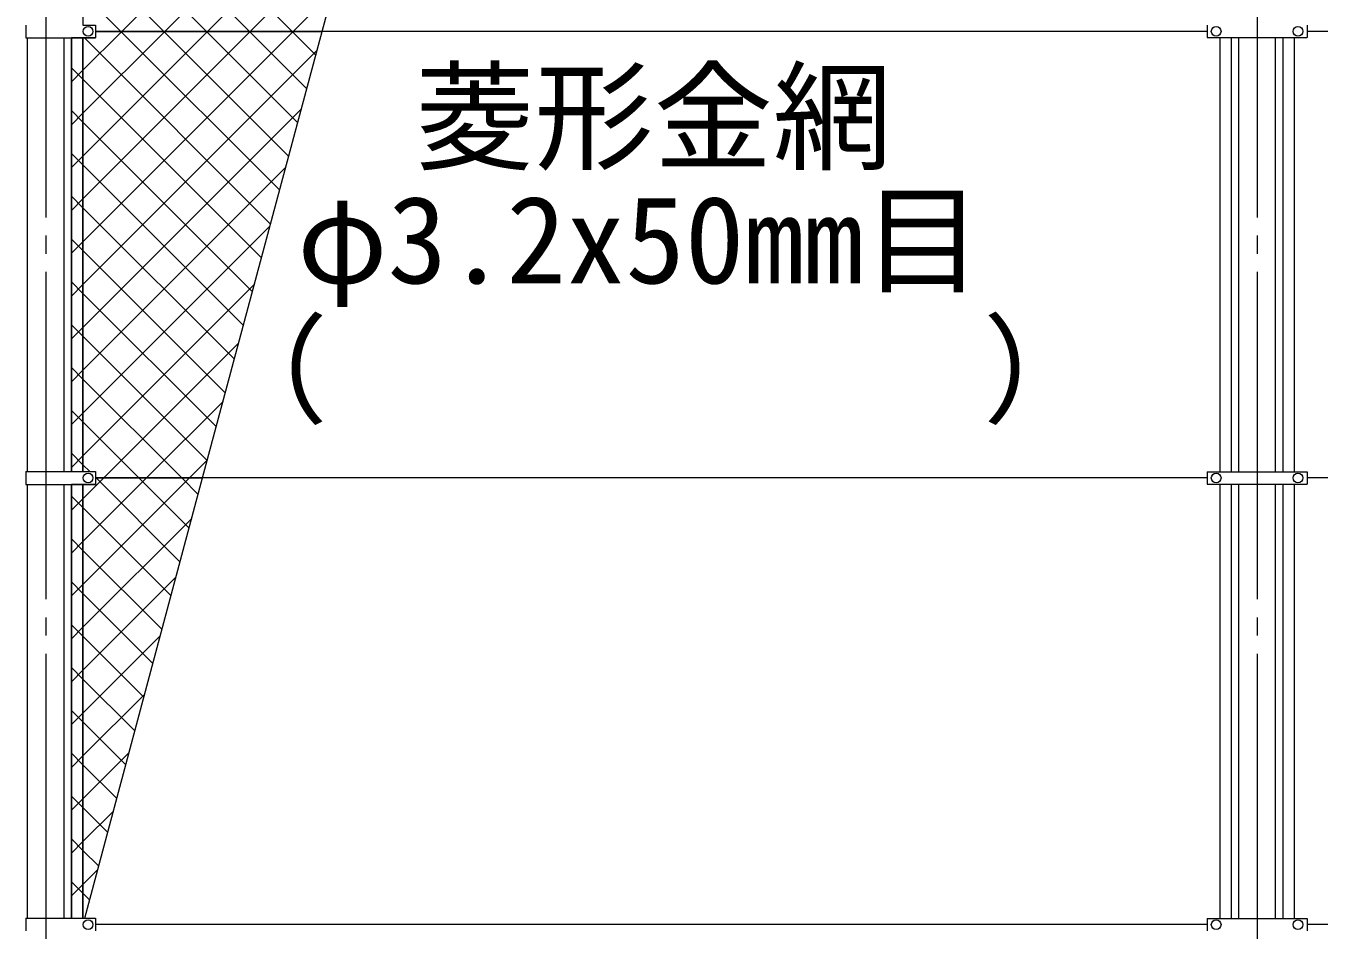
# Model space of a CAD drawing. Units: millimetres, scale not verified. Extents: x -12600 to 12600, y -8910 to 8910.
# Drawn here: x -10891 to -8755, y 3975 to 5467 of the extents above; entities that cross this region are included whole.
import ezdxf
from ezdxf.enums import TextEntityAlignment as Align

# ---------------------------------------------------------------- set-up
doc = ezdxf.new("R2010")
doc.units = ezdxf.units.MM
doc.header["$LTSCALE"] = 30
doc.linetypes.add('LONG_CHAIN', pattern=[21, 18, -1, 1, -1])
for name, color, linetype, lineweight in [('0-3_D-STR1', 1, 'Continuous', 9), ('0-6_D-BMK', 2, 'LONG_CHAIN', 9), ('0-7_D-STR3', 3, 'Continuous', 9), ('0-8_D-STR2', 7, 'Continuous', 9), ('0-B_D-STR-TXT', 7, 'Continuous', 9)]:
    doc.layers.add(name, color=color, linetype=linetype, lineweight=lineweight)
doc.styles.add('ＭＳ ゴシック', font='')
doc.styles.get('ＭＳ ゴシック').set_extended_font_data('MS Gothic')

msp = doc.modelspace()

# ---------------------------------------------------------------- linework, layer by layer
at = {"layer": '0-3_D-STR1'}
for p, q in [((-10887.98, 4731.6), (-10887.98, 5447.6)), ((-10827.48, 4731.6), (-10827.48, 5447.6)), ((-8887.98, 4731.4), (-8887.98, 5447.8)), ((-8827.48, 4731.4), (-8827.48, 5447.8)), ((-10887.98, 3994.6), (-10887.98, 4710.6)), ((-10827.48, 3994.6), (-10827.48, 4710.6)), ((-8887.98, 3994.4), (-8887.98, 4710.8)), ((-8827.48, 3994.4), (-8827.48, 4710.8))]:
    msp.add_line(p, q, dxfattribs=at)
at = {"layer": '0-6_D-BMK'}
for p, q in [((-10857.73, 6951.1), (-10857.73, -3783.9)), ((-8857.73, 6951.1), (-8857.73, -3783.9))]:
    msp.add_line(p, q, dxfattribs=at)
at = {"layer": '0-7_D-STR3'}
for p, q in [((-10890.53, 5468.6), (-10890.53, 5447.6)), ((-10775.73, 5468.6), (-10775.73, 5447.6)), ((-8940.23, 5468.4), (-8940.23, 5447.8)), ((-8775.23, 5468.4), (-8775.23, 5447.8)), ((-10890.53, 5447.6), (-10775.73, 5447.6)), ((-10815.23, 4731.6), (-10815.23, 5447.6)), ((-10796.23, 4731.6), (-10796.23, 5447.6)), ((-8940.23, 5458.1), (-10775.73, 5458.1)), ((-8940.23, 5447.8), (-8775.23, 5447.8)), ((-8919.23, 5447.8), (-8919.23, 4731.4)), ((-8900.23, 5447.8), (-8900.23, 4731.4)), ((-8815.23, 5447.8), (-8815.23, 4731.4)), ((-8796.23, 5447.8), (-8796.23, 4731.4)), ((-7357.73, 5458.1), (-8775.23, 5458.1)), ((-10890.53, 4731.6), (-10890.53, 4710.6)), ((-10890.53, 4731.6), (-10775.73, 4731.6)), ((-10775.73, 4731.6), (-10775.73, 4710.6)), ((-8940.23, 4721.1), (-10775.73, 4721.1)), ((-8940.23, 4731.4), (-8775.23, 4731.4)), ((-8940.23, 4731.4), (-8940.23, 4710.8)), ((-8775.23, 4731.4), (-8775.23, 4710.8)), ((-7357.73, 4721.1), (-8775.23, 4721.1)), ((-10890.53, 4710.6), (-10775.73, 4710.6)), ((-10815.23, 3994.6), (-10815.23, 4710.6)), ((-10796.23, 3994.6), (-10796.23, 4710.6)), ((-8940.23, 4710.8), (-8775.23, 4710.8)), ((-8919.23, 4710.8), (-8919.23, 3994.4)), ((-8900.23, 4710.8), (-8900.23, 3994.4)), ((-8815.23, 4710.8), (-8815.23, 3994.4)), ((-8796.23, 4710.8), (-8796.23, 3994.4)), ((-10890.53, 3994.6), (-10890.53, 3973.6)), ((-10890.53, 3994.6), (-10775.73, 3994.6)), ((-10775.73, 3994.6), (-10775.73, 3973.6)), ((-8940.23, 3994.4), (-8775.23, 3994.4)), ((-8940.23, 3994.4), (-8940.23, 3973.8)), ((-8775.23, 3994.4), (-8775.23, 3973.8)), ((-8940.23, 3984.1), (-10775.73, 3984.1)), ((-7357.73, 3984.1), (-8775.23, 3984.1))]:
    msp.add_line(p, q, dxfattribs=at)
for centre in [(-10787.73, 5458.1), (-8925.23, 5458.1), (-8790.23, 5458.1), (-10787.73, 4721.1), (-8925.23, 4721.1), (-8790.23, 4721.1), (-10787.73, 3984.1), (-8925.23, 3984.1), (-8790.23, 3984.1)]:
    msp.add_circle(centre, 8, dxfattribs=at)
at = {"layer": '0-8_D-STR2'}
for p, q in [((-10450.79, 5458.1), (-10796.23, 5803.54)), ((-10732.05, 5458.1), (-10405.96, 5784.19)), ((-10661.34, 5458.1), (-10335.25, 5784.19)), ((-10521.5, 5458.1), (-10796.23, 5732.83)), ((-10590.63, 5458.1), (-10331.82, 5716.91)), ((-10592.21, 5458.1), (-10796.23, 5662.12)), ((-10519.92, 5458.1), (-10357.7, 5620.32)), ((-10662.92, 5458.1), (-10796.23, 5591.41)), ((-10733.63, 5458.1), (-10796.23, 5520.7)), ((-10449.21, 5458.1), (-10383.58, 5523.73)), ((-10815.23, 5445.63), (-10813.26, 5447.6)), ((-10796.23, 5393.92), (-10732.05, 5458.1)), ((-10796.23, 5323.21), (-10661.34, 5458.1)), ((-10796.23, 5252.5), (-10590.63, 5458.1)), ((-10796.23, 5181.79), (-10519.92, 5458.1)), ((-10796.23, 5111.08), (-10449.21, 5458.1)), ((-10486.37, 5140.12), (-10793.84, 5447.6)), ((-10471.42, 5195.89), (-10733.63, 5458.1)), ((-10456.48, 5251.66), (-10662.92, 5458.1)), ((-10441.54, 5307.43), (-10592.21, 5458.1)), ((-10426.59, 5363.19), (-10521.5, 5458.1)), ((-10411.65, 5418.96), (-10450.79, 5458.1)), ((-10796.23, 5040.37), (-10409.46, 5427.14)), ((-10796.23, 5379.28), (-10815.23, 5398.28)), ((-10815.23, 5374.92), (-10796.23, 5393.92)), ((-10501.31, 5084.36), (-10796.23, 5379.28)), ((-10796.23, 5308.57), (-10815.23, 5327.57)), ((-10815.23, 5304.21), (-10796.23, 5323.21)), ((-10796.23, 4969.66), (-10435.34, 5330.54)), ((-10516.25, 5028.59), (-10796.23, 5308.57)), ((-10796.23, 5237.86), (-10815.23, 5256.86)), ((-10815.23, 5233.5), (-10796.23, 5252.5)), ((-10531.19, 4972.82), (-10796.23, 5237.86)), ((-10796.23, 4898.94), (-10461.22, 5233.95)), ((-10796.23, 5167.15), (-10815.23, 5186.15)), ((-10815.23, 5162.79), (-10796.23, 5181.79)), ((-10546.14, 4917.05), (-10796.23, 5167.15)), ((-10796.23, 4828.23), (-10487.11, 5137.36)), ((-10796.23, 5096.44), (-10815.23, 5115.44)), ((-10815.23, 5092.08), (-10796.23, 5111.08)), ((-10561.08, 4861.28), (-10796.23, 5096.44)), ((-10796.23, 5025.73), (-10815.23, 5044.73)), ((-10815.23, 5021.37), (-10796.23, 5040.37)), ((-10796.23, 4757.52), (-10512.99, 5040.77)), ((-10576.02, 4805.52), (-10796.23, 5025.73)), ((-10796.23, 4955.01), (-10815.23, 4974.01)), ((-10815.23, 4950.66), (-10796.23, 4969.66)), ((-10590.97, 4749.75), (-10796.23, 4955.01)), ((-10761.95, 4721.1), (-10538.87, 4944.17)), ((-10796.23, 4884.3), (-10815.23, 4903.3)), ((-10815.23, 4879.94), (-10796.23, 4898.94)), ((-10633.03, 4721.1), (-10796.23, 4884.3)), ((-10691.24, 4721.1), (-10564.75, 4847.58)), ((-10796.23, 4813.59), (-10815.23, 4832.59)), ((-10815.23, 4809.23), (-10796.23, 4828.23)), ((-10703.74, 4721.1), (-10796.23, 4813.59)), ((-10815.23, 4738.52), (-10796.23, 4757.52)), ((-10620.53, 4721.1), (-10590.63, 4750.99)), ((-10796.23, 4686.81), (-10761.95, 4721.1)), ((-10796.23, 4616.1), (-10691.24, 4721.1)), ((-10796.23, 4545.39), (-10620.53, 4721.1)), ((-10620.85, 4638.21), (-10703.74, 4721.1)), ((-10605.91, 4693.98), (-10633.03, 4721.1)), ((-10796.23, 4672.17), (-10815.23, 4691.17)), ((-10815.23, 4667.81), (-10796.23, 4686.81)), ((-10650.74, 4526.68), (-10796.23, 4672.17)), ((-10796.23, 4474.68), (-10616.52, 4654.4)), ((-10796.23, 4601.46), (-10815.23, 4620.46)), ((-10815.23, 4597.1), (-10796.23, 4616.1)), ((-10665.68, 4470.91), (-10796.23, 4601.46)), ((-10796.23, 4530.75), (-10815.23, 4549.75)), ((-10796.23, 4403.97), (-10642.4, 4557.8)), ((-10815.23, 4526.39), (-10796.23, 4545.39)), ((-10680.62, 4415.14), (-10796.23, 4530.75)), ((-10796.23, 4460.04), (-10815.23, 4479.04)), ((-10815.23, 4455.68), (-10796.23, 4474.68)), ((-10796.23, 4333.26), (-10668.28, 4461.21)), ((-10695.57, 4359.37), (-10796.23, 4460.04)), ((-10796.23, 4389.33), (-10815.23, 4408.33)), ((-10815.23, 4384.97), (-10796.23, 4403.97)), ((-10710.51, 4303.61), (-10796.23, 4389.33)), ((-10796.23, 4262.55), (-10694.16, 4364.62)), ((-10796.23, 4318.62), (-10815.23, 4337.62)), ((-10815.23, 4314.26), (-10796.23, 4333.26)), ((-10725.45, 4247.84), (-10796.23, 4318.62)), ((-10796.23, 4247.91), (-10815.23, 4266.91)), ((-10815.23, 4243.55), (-10796.23, 4262.55)), ((-10796.23, 4191.84), (-10720.04, 4268.03)), ((-10740.4, 4192.07), (-10796.23, 4247.91)), ((-10796.23, 4177.2), (-10815.23, 4196.2)), ((-10815.23, 4172.84), (-10796.23, 4191.84)), ((-10755.34, 4136.3), (-10796.23, 4177.2)), ((-10796.23, 4121.13), (-10745.93, 4171.43)), ((-10796.23, 4106.49), (-10815.23, 4125.49)), ((-10815.23, 4102.13), (-10796.23, 4121.13)), ((-10770.28, 4080.54), (-10796.23, 4106.49)), ((-10796.23, 4050.42), (-10771.81, 4074.84)), ((-10796.23, 4035.78), (-10815.23, 4054.78)), ((-10815.23, 4031.42), (-10796.23, 4050.42)), ((-10785.22, 4024.77), (-10796.23, 4035.78))]:
    msp.add_line(p, q, dxfattribs=at)
for points in [[(-10792.73, 6124.1), (-10796.23, 6124.1), (-10796.23, 5468.6), (-10775.73, 5468.6), (-10775.73, 5458.1), (-10401.16, 5458.1), (-10313.79, 5784.19), (-10492.07, 5784.19)], [(-10784.95, 4731.6), (-10796.23, 4742.88), (-10815.23, 4761.88)], [(-10635.8, 4582.45), (-10774.45, 4721.1), (-10775.73, 4722.38)]]:
    msp.add_lwpolyline(points, dxfattribs=at)
for points in [[(-10796.23, 5447.6), (-10815.23, 5447.6), (-10815.23, 4731.6), (-10796.23, 4731.6)], [(-10401.16, 5458.1), (-10775.73, 5458.1), (-10775.73, 5447.6), (-10796.23, 5447.6), (-10796.23, 4731.6), (-10775.73, 4731.6), (-10775.73, 4721.1), (-10598.64, 4721.1)], [(-10598.64, 4721.1), (-10775.73, 4721.1), (-10775.73, 4710.6), (-10796.23, 4710.6), (-10796.23, 3994.6), (-10793.31, 3994.6)], [(-10796.23, 4710.6), (-10815.23, 4710.6), (-10815.23, 3994.6), (-10796.23, 3994.6)]]:
    msp.add_lwpolyline(points, close=True, dxfattribs=at)

# ---------------------------------------------------------------- texts
at = {"layer": '0-B_D-STR-TXT', "style": 'ＭＳ ゴシック'}
for s, p in [('菱形金網', (-10247.58, 5201.79)), ('φ3.2x50mm目', (-10442.5, 4999.02)), ('（\u3000\u3000   \u3000\u3000）', (-10588.7, 4784.08))]:
    msp.add_text(s, height=144.3, dxfattribs=at).set_placement(p, align=Align.BOTTOM_LEFT)

doc.saveas('drawing.dxf')
